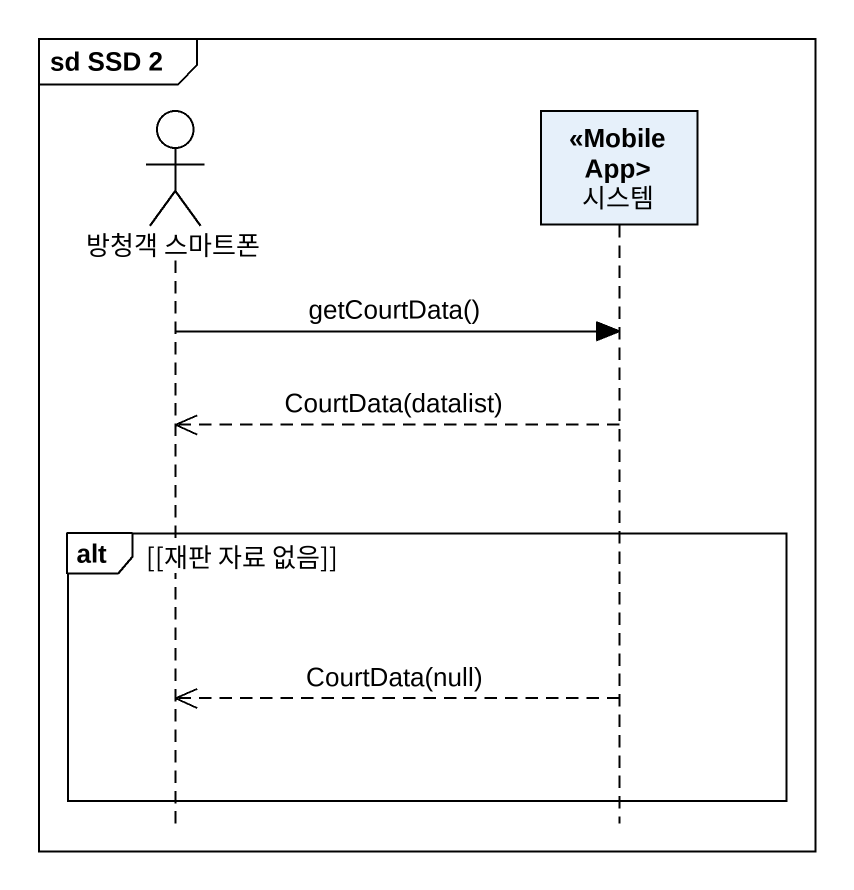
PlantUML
@startuml
mainframe sd SSD 2
hide footbox
actor "방청객 스마트폰" as 방청객_스마트폰
participant "<<Mobile App> 시스템" as Mobile_App_시스템

방청객_스마트폰 -> Mobile_App_시스템 : getCourtData()
Mobile_App_시스템 -->> 방청객_스마트폰 : CourtData(datalist)
alt [재판 자료 없음]
  Mobile_App_시스템 -->> 방청객_스마트폰 : CourtData(null)
end
@enduml
